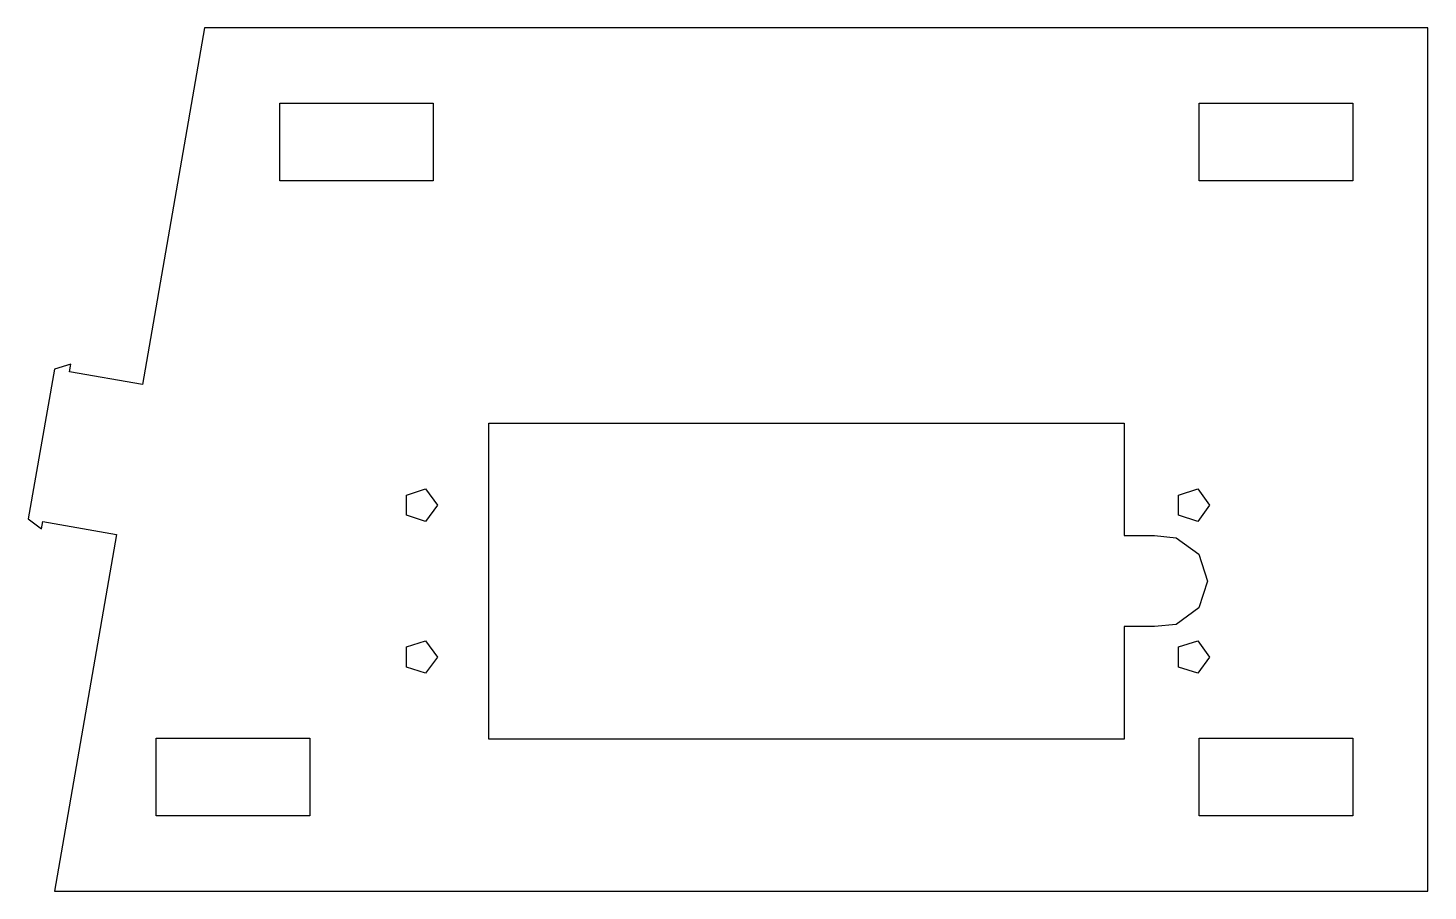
# Model space of a CAD drawing. Header units: metres. Extents: x -11.6 to 80.5, y 0 to 56.8.
import ezdxf

# ---------------------------------------------------------------- set-up
doc = ezdxf.new("R2010")
doc.units = ezdxf.units.M

msp = doc.modelspace()

# ---------------------------------------------------------------- linework, layer by layer
for p, q in [((0, 56.8), (-4.07616, 33.3263)), ((80.5, 56.8), (0, 56.8)), ((80.5, 0), (80.5, 56.8)), ((4.95, 46.75), (4.95, 51.85)), ((4.95, 51.85), (15.05, 51.85)), ((15.05, 51.85), (15.05, 46.75)), ((65.45, 46.75), (65.45, 51.85)), ((65.45, 51.85), (75.55, 51.85)), ((75.55, 51.85), (75.55, 46.75)), ((15.05, 46.75), (4.95, 46.75)), ((75.55, 46.75), (65.45, 46.75)), ((-9.87372, 34.3486), (-11.6102, 24.5005)), ((-8.80209, 34.6673), (-9.87372, 34.3486)), ((-8.88892, 34.1749), (-8.80209, 34.6673)), ((-4.07616, 33.3263), (-8.88892, 34.1749)), ((18.7, 10), (18.7, 30.8)), ((18.7, 30.8), (60.5, 30.8)), ((60.5, 30.8), (60.5, 23.4)), ((13.2899, 26.0612), (14.5477, 26.4699)), ((13.2899, 24.7387), (13.2899, 26.0612)), ((14.5477, 26.4699), (15.325, 25.4)), ((64.0898, 26.0612), (65.3476, 26.4699)), ((64.0898, 24.7387), (64.0898, 26.0612)), ((65.3476, 26.4699), (66.125, 25.4)), ((15.325, 25.4), (14.5477, 24.33)), ((66.125, 25.4), (65.3476, 24.33)), ((-11.6102, 24.5005), (-10.7122, 23.8344)), ((-10.7122, 23.8344), (-10.6254, 24.3268)), ((-10.6254, 24.3268), (-5.78705, 23.4737)), ((14.5477, 24.33), (13.2899, 24.7387)), ((65.3476, 24.33), (64.0898, 24.7387)), ((-5.78705, 23.4737), (-9.8632, 0)), ((60.5, 23.4), (62.5, 23.4)), ((62.5, 23.4), (63.927, 23.2532)), ((63.927, 23.2532), (65.427, 22.1633)), ((65.427, 22.1633), (66, 20.4)), ((66, 20.4), (65.427, 18.6366)), ((65.427, 18.6366), (63.927, 17.5468)), ((63.927, 17.5468), (62.5, 17.4)), ((62.5, 17.4), (60.5, 17.4)), ((60.5, 17.4), (60.5, 10)), ((13.2899, 16.0612), (14.5477, 16.4699)), ((13.2899, 14.7387), (13.2899, 16.0612)), ((14.5477, 16.4699), (15.325, 15.4)), ((64.0898, 16.0612), (65.3476, 16.4699)), ((64.0898, 14.7387), (64.0898, 16.0612)), ((65.3476, 16.4699), (66.125, 15.4)), ((14.5477, 14.33), (13.2899, 14.7387)), ((15.325, 15.4), (14.5477, 14.33)), ((65.3476, 14.33), (64.0898, 14.7387)), ((66.125, 15.4), (65.3476, 14.33)), ((-3.17673, 4.95), (-3.17673, 10.05)), ((-3.17673, 10.05), (6.92326, 10.05)), ((6.92326, 10.05), (6.92326, 4.95)), ((60.5, 10), (18.7, 10)), ((65.45, 4.95), (65.45, 10.05)), ((65.45, 10.05), (75.55, 10.05)), ((75.55, 10.05), (75.55, 4.95)), ((6.92326, 4.95), (-3.17673, 4.95)), ((75.55, 4.95), (65.45, 4.95)), ((-9.8632, 0), (80.5, 0))]:
    msp.add_line(p, q)

doc.saveas('drawing.dxf')
